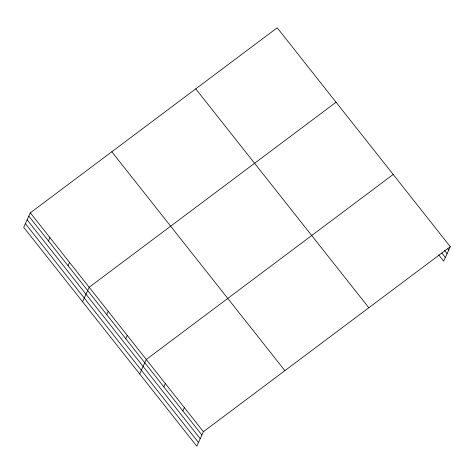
<?xml version="1.0" encoding="UTF-8"?>
<svg xmlns="http://www.w3.org/2000/svg" width="474" height="474" viewBox="0 0 474 474"><rect width="100%" height="100%" fill="white"/><g stroke="black" fill="none" stroke-linecap="round" stroke-linejoin="round"><path stroke-width="0.71" d="M30.33 212.838L23.7 227.313L196.787 446.188L203.417 431.713L450.3 246.687L277.213 27.812L30.33 212.838L203.417 431.713M48.437 240.934L49.942 237.64M68.055 265.742L69.559 262.448M82.553 301.731L89.177 287.256L336.06 102.23M106.709 314.623L108.22 311.329M125.752 338.697L127.257 335.408M139.67 373.956L146.3 359.482L393.183 174.462M163.832 386.849L165.337 383.561M182.869 410.928L184.38 407.634M450.3 246.687L443.67 261.162L438.687 254.858M447.889 248.832L448.795 249.982M444.381 250.231L447.101 253.673M441.732 252.891L445.364 257.477M195.738 88.869L368.831 307.745M111.799 151.775L284.892 370.656M28.819 216.126L201.912 435.008M27.131 219.818L200.218 438.693M25.389 223.621L198.482 442.497"/></g></svg>
